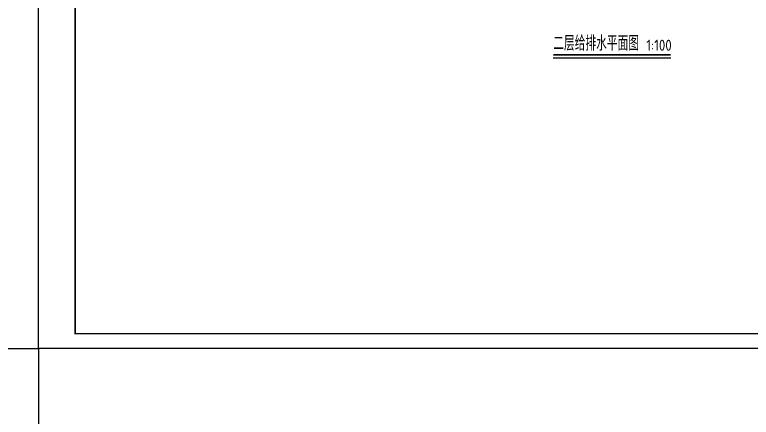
# Model space of a CAD drawing. Extents: x 27938 to 1507990, y 110129 to 923079.
# Drawn here: x 811999 to 862117, y 560566 to 587923 of the extents above; entities that cross this region are included whole.
import ezdxf
from ezdxf.xclip import XClip

# ---------------------------------------------------------------- set-up
doc = ezdxf.new("R2010")
doc.units = 0
doc.header["$LTSCALE"] = 1000
doc.header["$MEASUREMENT"] = 0
doc.header["$XCLIPFRAME"] = 0
for name, color, linetype in [('----建筑底图', 8, 'Continuous'), ('DIM_SYMB', 3, 'Continuous'), ('DOTE', 1, 'Continuous'), ('text', 7, 'Continuous'), ('图框', 140, 'Continuous')]:
    doc.layers.add(name, color=color, linetype=linetype)
doc.layers.add('yichutu', color=7, linetype='Continuous', true_color=0xffffff, plot=False)
doc.styles.get("Standard").update_dxf_attribs({"font": 'gbenor.shx', "bigfont": 'gbcbig.shx'})

# ---------------------------------------------------------------- blocks, each defined once
blk = doc.blocks.new('TK')
at = {"layer": '图框'}
blk.add_lwpolyline([(465375, 548714), (549475, 548714), (549475, 489314), (465375, 489314)], close=True, dxfattribs=at)
blk.add_lwpolyline([(465375, 548714), (549475, 548714), (549475, 489314), (465375, 489314)], close=True, dxfattribs=at)
at = {"layer": '图框', "const_width": 100}
blk.add_lwpolyline([(548475, 490314), (548475, 547714), (467875, 547714), (467875, 490314)], close=True, dxfattribs=at)
blk = doc.blocks.new('yct-841-594-84100-59400-100-1000.0')
at = {"layer": 'yichutu', "color": 7, "true_color": 0xffffff}
blk.add_lwpolyline([(0, 0), (0, 59400), (84100, 59400), (84100, 0)], close=True, dxfattribs=at)
blk = doc.blocks.new('A$C74D73064')
at = {"layer": 'DOTE', "color": 0}
for p, q in [((-13745, 67619.3), (186069.2, 67619.3)), ((186069.2, 61719.3), (-82096.5, 61719.3)), ((186069.2, 54519.3), (-82096.5, 54519.3))]:
    blk.add_line(p, q, dxfattribs=at)

msp = doc.modelspace()

# ---------------------------------------------------------------- linework, layer by layer
at = {"layer": 'DIM_SYMB', "const_width": 105}
msp.add_lwpolyline([(848643.6, 585200.6), (856632.1, 585200.6)], dxfattribs=at)
at = {"layer": 'DIM_SYMB'}
msp.add_lwpolyline([(848643.6, 584990.6), (856632.1, 584990.6)], dxfattribs=at)
at = {"layer": 'text', "color": 2}
msp.add_lwpolyline([(813614.1, 547440.2), (782614.1, 547440.2), (782614.1, 565248.6), (813614.1, 565248.6)], close=True, dxfattribs=at)

# ---------------------------------------------------------------- block references
at = {"layer": '----建筑底图', "color": 169}
ref = msp.add_blockref('A$C74D73064', (673675, 518706.7), dxfattribs=at)
XClip(ref).set_block_clipping_path([(-14883.2465648082, 50822.2568892687), (39116.7403027331, 70322.2568880918)])
msp.add_blockref('TK', (348239.1, 75935))
at = {"layer": 'yichutu'}
msp.add_blockref('yct-841-594-84100-59400-100-1000.0', (813614.1, 565248.6), dxfattribs=at)

# ---------------------------------------------------------------- texts
at = {"layer": 'DIM_SYMB', "color": 7}
for s, height, p in [('二层给排水平面图', 1012.77, (848643.6, 585477.6)), ('1:100', 750, (854981.6, 585477.6))]:
    msp.add_text(s, height=height, dxfattribs=at).set_placement(p)

doc.saveas('drawing.dxf')
